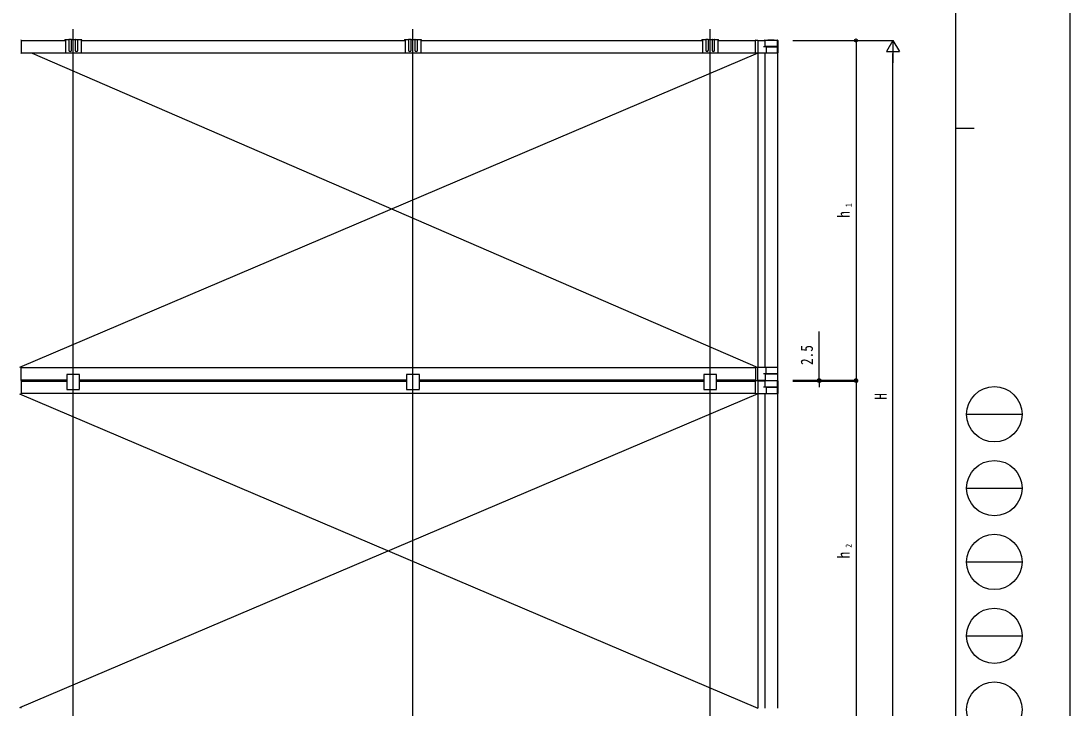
# Model space of a CAD drawing. Units: millimetres, scale not verified. Extents: x -4205 to 4205, y -2970 to 2970.
# Drawn here: x 1364 to 4205, y -1446 to 415 of the extents above; entities that cross this region are included whole.
import ezdxf
from ezdxf.enums import TextEntityAlignment as Align

# ---------------------------------------------------------------- set-up
doc = ezdxf.new("R2010")
doc.units = ezdxf.units.MM
doc.header["$LTSCALE"] = 16
for name, color, linetype in [('0-4_YKK_A1', 4, 'Continuous'), ('0-5_YKK_D', 6, 'Continuous'), ('0-6_YKK_ZWAK', 7, 'Continuous')]:
    doc.layers.add(name, color=color, linetype=linetype)
doc.styles.add('ＭＳ ゴシック', font='')
doc.styles.get('ＭＳ ゴシック').set_extended_font_data('MS Gothic')

msp = doc.modelspace()

# ---------------------------------------------------------------- linework, layer by layer
at = {"layer": '0-4_YKK_A1'}
for p, q in [((1505.4, -1885.25), (1505.4, 393.32)), ((2425.4, -1885.25), (2425.4, 393.32)), ((3230.4, -1885.25), (3230.4, 393.32)), ((1363.9, 363.2), (1363.9, 362.4)), ((1363.9, 362.54), (1484.4, 362.54)), ((1363.9, 362.4), (1363.9, 329.16)), ((1493.4, 364.54), (1483.9, 364.54)), ((1484.4, 364.54), (1484.4, 330.03)), ((1493.4, 364.54), (1493.4, 336.04)), ((1499.4, 365.54), (1494.4, 365.54)), ((1510.4, 364.54), (1500.4, 364.54)), ((1500.4, 336.04), (1500.4, 364.54)), ((1510.4, 364.54), (1510.4, 336.04)), ((1511.4, 365.54), (1516.4, 365.54)), ((1526.9, 364.54), (1517.4, 364.54)), ((1517.4, 336.04), (1517.4, 364.54)), ((1526.4, 364.54), (1526.4, 330.03)), ((1526.4, 362.54), (2404.4, 362.54)), ((2413.4, 364.54), (2403.9, 364.54)), ((2404.4, 364.54), (2404.4, 330.03)), ((2413.4, 364.54), (2413.4, 336.04)), ((2419.4, 365.54), (2414.4, 365.54)), ((2430.4, 364.54), (2420.4, 364.54)), ((2420.4, 336.04), (2420.4, 364.54)), ((2430.4, 364.54), (2430.4, 336.04)), ((2431.4, 365.54), (2436.4, 365.54)), ((2446.9, 364.54), (2437.4, 364.54)), ((2437.4, 336.04), (2437.4, 364.54)), ((2446.4, 364.54), (2446.4, 330.03)), ((2446.4, 362.54), (3209.4, 362.54)), ((3218.4, 364.54), (3208.9, 364.54)), ((3209.4, 364.54), (3209.4, 330.03)), ((3218.4, 364.54), (3218.4, 336.04)), ((3224.4, 365.54), (3219.4, 365.54)), ((3235.4, 364.54), (3225.4, 364.54)), ((3225.4, 336.04), (3225.4, 364.54)), ((3235.4, 364.54), (3235.4, 336.04)), ((3236.4, 365.54), (3241.4, 365.54)), ((3251.9, 364.54), (3242.4, 364.54)), ((3242.4, 336.04), (3242.4, 364.54)), ((3251.4, 364.54), (3251.4, 330.03)), ((3251.4, 362.54), (3353.4, 362.54)), ((3353.4, 362.72), (3353.4, 363.42)), ((3353.4, 329.24), (3353.4, 362.72)), ((3353.7, 363.72), (3359.1, 363.76)), ((3359.4, 363.46), (3359.4, 362.76)), ((3359.4, 362.76), (3359.4, 329.24)), ((3359.4, 362.74), (3378.69, 362.74)), ((3381.78, 345.74), (3374.63, 345.74)), ((3378.16, 363.74), (3412.65, 363.74)), ((3378.99, 345.74), (3378.99, 362.44)), ((3413.1, 345.84), (3378.99, 345.84)), ((3381.78, 345.74), (3413.1, 345.74)), ((3381.78, 345.74), (3381.78, 328.54)), ((3381.78, 345.74), (3381.78, 328.54)), ((3413.1, 345.84), (3413.1, 362.47)), ((3413.1, 328.54), (3413.1, 345.74)), ((3413.65, 362.74), (3413.65, 329.24)), ((3359.4, 328.24), (1359.4, -522.89)), ((1363.9, 329.16), (1363.9, 328.37)), ((3353.4, 328.54), (1363.9, 328.54)), ((1393.9, 328.54), (3359.4, -523.16)), ((1485.4, 329.03), (1504.69, 329.03)), ((1505.62, 329.03), (1505.19, 329.03)), ((1506.12, 329.03), (1525.4, 329.03)), ((2405.4, 329.03), (2424.69, 329.03)), ((2425.62, 329.03), (2425.19, 329.03)), ((2426.12, 329.03), (2445.4, 329.03)), ((3210.4, 329.03), (3229.69, 329.03)), ((3230.62, 329.03), (3230.19, 329.03)), ((3231.12, 329.03), (3250.4, 329.03)), ((3353.4, 328.54), (3353.4, 329.24)), ((3359.1, 328.24), (3353.7, 328.24)), ((3374.5, 328.24), (3359.1, 328.24)), ((3359.4, 329.24), (3359.4, 328.54)), ((3359.4, 328.24), (3359.4, -523.16)), ((3382.01, 328.24), (3374.5, 328.24)), ((3378.1, 328.34), (3378.1, -523.06)), ((3378.81, 328.24), (3378.16, 328.24)), ((3387.94, 328.24), (3378.81, 328.24)), ((3412.8, 328.24), (3382.01, 328.24)), ((3402.87, 328.24), (3387.94, 328.24)), ((3412, 328.24), (3402.87, 328.24)), ((3412.65, 328.24), (3412, 328.24)), ((3413.1, 328.34), (3413.1, -523.06)), ((1363.9, -523.89), (1363.9, -523.1)), ((1363.9, -523.46), (3353.42, -523.46)), ((1363.9, -557.13), (1363.9, -523.89)), ((3353.4, -523.46), (3353.4, -524.16)), ((3353.4, -524.16), (3353.4, -557.63)), ((3359.1, -523.16), (3353.7, -523.16)), ((3374.5, -523.16), (3359.1, -523.16)), ((3359.4, -524.16), (3359.4, -523.46)), ((3359.4, -557.68), (3359.4, -524.16)), ((3382.01, -523.16), (3374.5, -523.16)), ((3378.81, -523.16), (3378.16, -523.16)), ((3387.94, -523.16), (3378.81, -523.16)), ((3381.78, -540.66), (3381.78, -523.46)), ((3381.78, -540.66), (3381.78, -523.46)), ((3412.8, -523.16), (3382.01, -523.16)), ((3402.87, -523.16), (3387.94, -523.16)), ((3412, -523.16), (3402.87, -523.16)), ((3412.65, -523.16), (3412, -523.16)), ((3413.1, -523.46), (3413.1, -540.66)), ((3413.65, -557.65), (3413.65, -524.16)), ((1363.9, -557.93), (1363.9, -557.13)), ((1488.15, -557.46), (1363.9, -557.46)), ((1363.9, -559.3), (1363.9, -560.1)), ((1363.9, -559.96), (1488.15, -559.96)), ((1363.9, -560.1), (1363.9, -593.34)), ((1488.15, -542.46), (1488.15, -582.46)), ((2408.15, -557.46), (1522.65, -557.46)), ((1522.65, -559.96), (2408.15, -559.96)), ((2408.15, -542.46), (2408.15, -582.46)), ((3213.15, -557.46), (2442.65, -557.46)), ((2442.65, -559.96), (3213.15, -559.96)), ((3213.15, -542.46), (3213.15, -582.46)), ((3353.4, -557.46), (3247.65, -557.46)), ((3247.65, -559.96), (3353.4, -559.96)), ((3353.4, -557.63), (3353.4, -558.33)), ((3353.4, -559.78), (3353.4, -559.08)), ((3353.4, -593.26), (3353.4, -559.78)), ((3353.7, -558.63), (3359.1, -558.68)), ((3353.7, -558.78), (3359.1, -558.74)), ((3359.4, -557.66), (3378.69, -557.66)), ((3359.4, -558.38), (3359.4, -557.68)), ((3359.4, -559.04), (3359.4, -559.74)), ((3359.4, -559.74), (3359.4, -593.26)), ((3359.4, -559.76), (3378.69, -559.76)), ((3381.78, -540.66), (3374.63, -540.66)), ((3378.16, -558.65), (3412.65, -558.65)), ((3378.16, -558.76), (3412.65, -558.76)), ((3378.99, -540.66), (3378.99, -557.36)), ((3413.1, -540.76), (3378.99, -540.76)), ((3378.99, -576.76), (3378.99, -560.06)), ((3381.78, -540.66), (3413.1, -540.66)), ((3413.1, -540.76), (3413.1, -557.38)), ((3413.1, -576.66), (3413.1, -560.03)), ((3413.65, -559.76), (3413.65, -593.26)), ((3359.4, -594.26), (1359.4, -1445.39)), ((1359.4, -594.34), (3359.4, -1445.66)), ((1363.9, -593.34), (1363.9, -594.13)), ((3353.47, -593.96), (1363.9, -593.96)), ((1488.15, -582.46), (1522.65, -582.46)), ((2408.15, -582.46), (2442.65, -582.46)), ((3213.15, -582.46), (3247.65, -582.46)), ((3353.4, -593.96), (3353.4, -593.26)), ((3359.1, -594.26), (3353.7, -594.26)), ((3374.5, -594.26), (3359.1, -594.26)), ((3359.4, -593.26), (3359.4, -593.96)), ((3359.4, -594.26), (3359.4, -1445.66)), ((3382.01, -594.26), (3374.5, -594.26)), ((3381.78, -576.76), (3374.63, -576.76)), ((3378.1, -594.16), (3378.1, -1445.56)), ((3378.81, -594.26), (3378.16, -594.26)), ((3387.94, -594.26), (3378.81, -594.26)), ((3413.1, -576.66), (3378.99, -576.66)), ((3381.78, -576.76), (3413.1, -576.76)), ((3381.78, -576.76), (3381.78, -593.96)), ((3381.78, -576.76), (3381.78, -593.96)), ((3412.8, -594.26), (3382.01, -594.26)), ((3402.87, -594.26), (3387.94, -594.26)), ((3412, -594.26), (3402.87, -594.26)), ((3412.65, -594.26), (3412, -594.26)), ((3413.1, -593.96), (3413.1, -576.76)), ((3413.1, -594.16), (3413.1, -1445.56))]:
    msp.add_line(p, q, dxfattribs=at)
for points in [[(1522.65, -582.21), (1522.65, -542.46), (1488.15, -542.46)], [(2442.65, -582.21), (2442.65, -542.46), (2408.15, -542.46)], [(3247.65, -582.21), (3247.65, -542.46), (3213.15, -542.46)]]:
    msp.add_lwpolyline(points, dxfattribs=at)
for centre, radius, start, end in [((1363.7, 363.2), 0.2, 0, 86.5), ((1483.9, 362.54), 2, 90, 180), ((1494.4, 364.54), 1, 90, 180), ((1499.4, 364.54), 1, 0, 90), ((1511.4, 364.54), 1, 90, 180), ((1516.4, 364.54), 1, 0, 90), ((1526.9, 362.54), 2, 0, 90), ((2403.9, 362.54), 2, 90, 180), ((2414.4, 364.54), 1, 90, 180), ((2419.4, 364.54), 1, 0, 90), ((2431.4, 364.54), 1, 90, 180), ((2436.4, 364.54), 1, 0, 90), ((2446.9, 362.54), 2, 0, 90), ((3208.9, 362.54), 2, 90, 180), ((3219.4, 364.54), 1, 90, 180), ((3224.4, 364.54), 1, 0, 90), ((3236.4, 364.54), 1, 90, 180), ((3241.4, 364.54), 1, 0, 90), ((3251.9, 362.54), 2, 0, 90), ((3353.7, 363.42), 0.3, 90.5, 180), ((3359.1, 363.46), 0.3, 0, 90.5), ((3395.4, 167.34), 196.21, 84.90439, 95.09561), ((3378.69, 362.44), 0.3, 0, 90), ((3412.8, 362.47), 0.3, 0, 84.90439), ((1363.7, 328.37), 0.201, 270.5808, 0.09631), ((1485.4, 330.03), 1, 180, 270), ((1496.9, 336.04), 3.5, 180, 0), ((1505.4, 328.33), 1, 44.427, 135.573), ((1513.9, 336.04), 3.5, 180, 0), ((1525.4, 330.03), 1, 270, 0), ((2405.4, 330.03), 1, 180, 270), ((2416.9, 336.04), 3.5, 180, 0), ((2425.4, 328.33), 1, 44.427, 135.573), ((2433.9, 336.04), 3.5, 180, 0), ((2445.4, 330.03), 1, 270, 0), ((3210.4, 330.03), 1, 180, 270), ((3221.9, 336.04), 3.5, 180, 0), ((3230.4, 328.33), 1, 44.427, 135.573), ((3238.9, 336.04), 3.5, 180, 0), ((3250.4, 330.03), 1, 270, 0), ((3353.7, 328.54), 0.3, 180, 270), ((3359.1, 328.54), 0.3, 270, 0), ((3382.05, 328.51), 0.272, 173.55811, 261.61941), ((3382.05, 328.51), 0.272, 173.55811, 261.61941), ((3412.8, 328.54), 0.3, 270, 0), ((1363.7, -523.1), 0.201, 359.90369, 89.4192), ((3353.7, -523.46), 0.3, 90, 180), ((3359.1, -523.46), 0.3, 0, 90), ((3382.05, -523.43), 0.272, 98.38059, 186.44189), ((3382.05, -523.43), 0.272, 98.38059, 186.44189), ((3412.8, -523.46), 0.3, 0, 90), ((1363.7, -557.93), 0.2, 273.5, 0), ((1363.7, -559.3), 0.2, 0, 86.5), ((3353.7, -558.33), 0.3, 180, 269.5), ((3353.7, -559.08), 0.3, 90.5, 180), ((3359.1, -558.38), 0.3, 269.5, 0), ((3359.1, -559.04), 0.3, 0, 90.5), ((3395.4, -362.25), 196.21, 264.90439, 275.09561), ((3395.4, -755.16), 196.21, 84.90439, 95.09561), ((3378.69, -557.36), 0.3, 270, 0), ((3378.69, -560.06), 0.3, 0, 90), ((3412.8, -557.38), 0.3, 275.09561, 0), ((3412.8, -560.03), 0.3, 0, 84.90439), ((1363.7, -594.13), 0.201, 270.5808, 0.09631), ((3353.7, -593.96), 0.3, 180, 270), ((3359.1, -593.96), 0.3, 270, 0), ((3382.05, -593.99), 0.272, 173.55811, 261.61941), ((3382.05, -593.99), 0.272, 173.55811, 261.61941), ((3412.8, -593.96), 0.3, 270, 0), ((1363.7, -1445.6), 0.201, 359.90369, 89.4192)]:
    msp.add_arc(centre, radius, start, end, dxfattribs=at)
for centre, major_axis, ratio, start_param, end_param in [((3378.16, 362.74), (0.707, -0.707), 0.99997, 2.3562326, 3.9269527), ((3412.65, 362.74), (0.707, 0.707), 0.99997, 5.4978252, 7.0685454), ((3412.65, 329.24), (1, 0), 0.999985, 4.712389, 6.2831853), ((3412.65, -524.16), (1, 0), 0.999985, 6.2831853, 7.8539816), ((3378.16, -557.65), (0.707, 0.707), 0.99997, 2.3562326, 3.9269527), ((3378.16, -559.76), (0.707, -0.707), 0.99997, 2.3562326, 3.9269527), ((3412.65, -557.65), (0.707, -0.707), 0.99997, 5.4978252, 7.0685454), ((3412.65, -559.76), (0.707, 0.707), 0.99997, 5.4978252, 7.0685454), ((3412.65, -593.26), (1, 0), 0.999985, 4.712389, 6.2831853)]:
    msp.add_ellipse(centre, major_axis=major_axis, ratio=ratio, start_param=start_param, end_param=end_param, dxfattribs=at)
at = {"layer": '0-5_YKK_D'}
for p, q in [((3453.9, 362.54), (3626.4, 362.54)), ((3453.9, 362.54), (3726.4, 362.54)), ((3625.4, 362.54), (3625.4, -557.46)), ((3725.4, 362.54), (3707.9, 332.23)), ((3725.4, 362.54), (3742.9, 332.23)), ((3725.4, 362.54), (3725.4, 301.92)), ((3707.9, 332.23), (3742.9, 332.23)), ((3725.4, -1524.96), (3725.4, 327.54)), ((3525.4, -557.46), (3525.4, -425.46)), ((3453.9, -557.46), (3626.4, -557.46)), ((3453.9, -557.46), (3526.4, -557.46)), ((3453.9, -559.96), (3626.4, -559.96)), ((3453.9, -559.96), (3526.4, -559.96)), ((3525.4, -559.96), (3525.4, -557.46)), ((3525.4, -559.96), (3525.4, -576.96)), ((3625.4, -559.96), (3625.4, -1479.96))]:
    msp.add_line(p, q, dxfattribs=at)
for centre in [(3625.4, 362.54), (3525.4, -557.46), (3525.4, -559.96), (3625.4, -557.46), (3625.4, -559.96)]:
    msp.add_circle(centre, 4.25, dxfattribs=at)
at = {"layer": '0-6_YKK_ZWAK'}
for p, q in [((3895.02, 2775), (3895.02, -2525)), ((3895.02, 125), (3945.02, 125)), ((3925.02, -650), (4075.02, -650)), ((3925.02, -850), (4075.02, -850)), ((3925.02, -1050), (4075.02, -1050)), ((3925.02, -1250), (4075.02, -1250))]:
    msp.add_line(p, q, dxfattribs=at)
msp.add_lwpolyline([(-4205, -2970), (4205, -2970), (4205, 2970), (-4205, 2970)], close=True, dxfattribs=at)
for centre in [(4000.02, -650), (4000.02, -850), (4000.02, -1050), (4000.02, -1250), (4000.02, -1450)]:
    msp.add_circle(centre, 75, dxfattribs=at)

# ---------------------------------------------------------------- texts
at = {"layer": '0-5_YKK_D', "style": 'ＭＳ ゴシック', "width": 0.8}
for s, height, p in [('1', 16.5, (3618.4, -89.06)), ('h', 32.99, (3618.4, -117.86)), ('2.5', 32.99, (3518.4, -516.46)), ('H', 32.99, (3718.4, -610.71)), ('2', 16.5, (3618.4, -1011.56)), ('h', 32.99, (3618.4, -1040.36))]:
    msp.add_text(s, height=height, rotation=90, dxfattribs=at).set_placement(p, align=Align.BOTTOM_LEFT)

doc.saveas('drawing.dxf')
